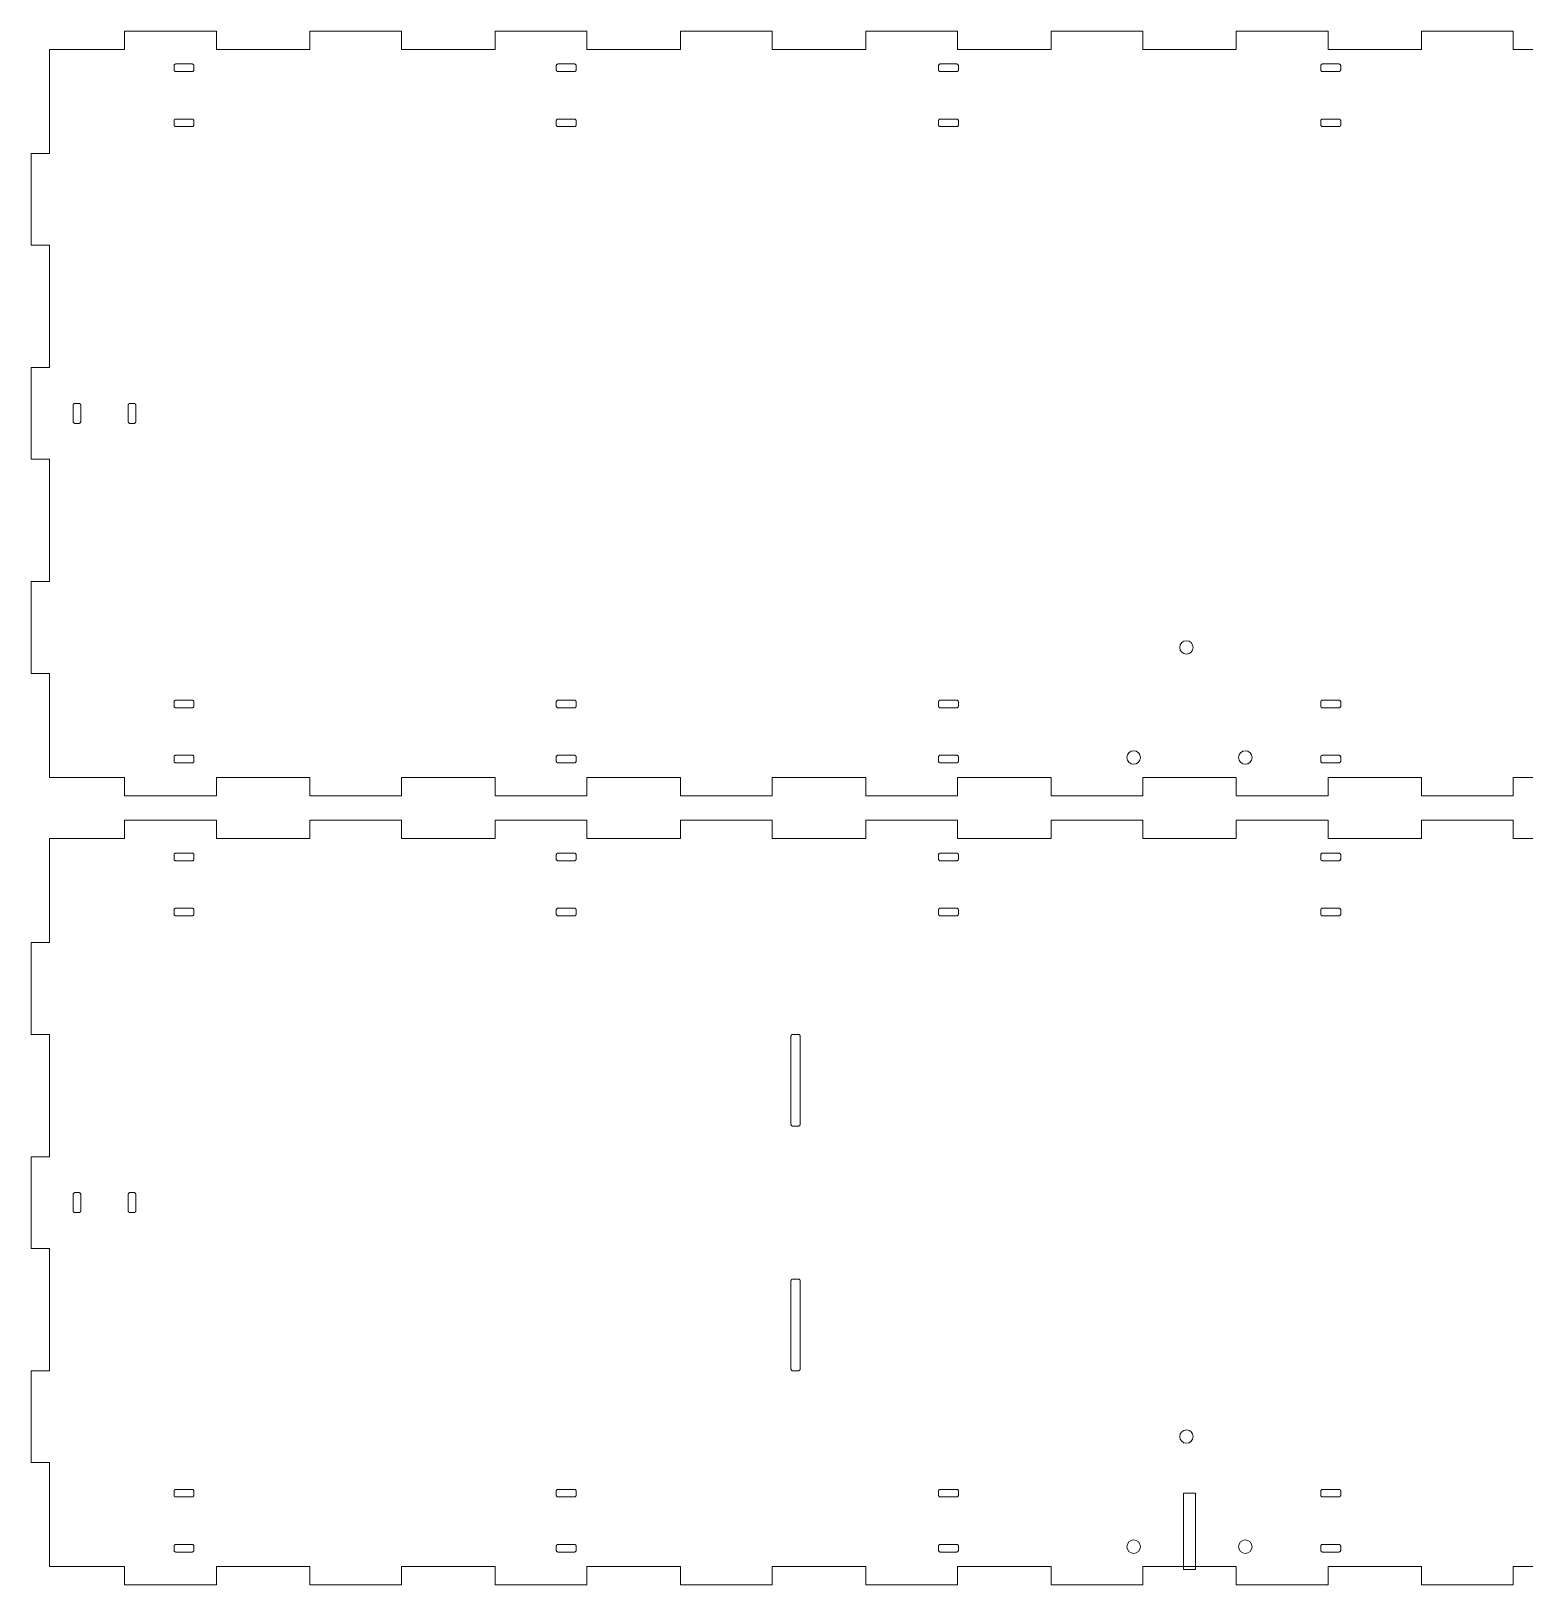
# Model space of a CAD drawing. Header units: millimetres. Extents: x 0 to 1000, y 0 to 508.
# Drawn here: x 0 to 488, y 0 to 508 of the extents above; entities that cross this region are included whole.
import ezdxf

# ---------------------------------------------------------------- set-up
doc = ezdxf.new("R2010")
doc.units = ezdxf.units.MM
doc.layers.add('CORTE', color=1, linetype='Continuous', lineweight=0)

msp = doc.modelspace()

# ---------------------------------------------------------------- linework, layer by layer
at = {"layer": 'CORTE'}
for points in [[(515.294118, 502), (484.705882, 502), (484.705882, 508), (454.705882, 508), (454.705882, 502), (424.117647, 502), (424.117647, 508), (394.117647, 508), (394.117647, 502), (363.529412, 502), (363.529412, 508), (333.529412, 508), (333.529412, 502), (302.941176, 502), (302.941176, 508), (272.941176, 508), (272.941176, 502), (242.352941, 502), (242.352941, 508), (212.352941, 508), (212.352941, 502), (181.764706, 502), (181.764706, 508), (151.764706, 508), (151.764706, 502), (121.176471, 502), (121.176471, 508), (91.176471, 508), (91.176471, 502), (60.588235, 502), (60.588235, 508), (30.588235, 508), (30.588235, 502), (6, 502), (6, 468), (0, 468), (0, 438), (6, 438), (6, 398), (0, 398), (0, 368), (6, 368), (6, 328), (0, 328), (0, 298), (6, 298), (6, 264), (6, 264), (30.588235, 264), (30.588235, 258), (60.588235, 258), (60.588235, 264), (91.176471, 264), (91.176471, 258), (121.176471, 258), (121.176471, 264), (151.764706, 264), (151.764706, 258), (181.764706, 258), (181.764706, 264), (212.352941, 264), (212.352941, 258), (242.352941, 258), (242.352941, 264), (272.941176, 264), (272.941176, 258), (302.941176, 258), (302.941176, 264), (333.529412, 264), (333.529412, 258), (363.529412, 258), (363.529412, 264), (394.117647, 264), (394.117647, 258), (424.117647, 258), (424.117647, 264), (454.705882, 264), (454.705882, 258), (484.705882, 258), (484.705882, 264), (515.294118, 264)], [(515.294118, 244), (484.705882, 244), (484.705882, 250), (454.705882, 250), (454.705882, 244), (424.117647, 244), (424.117647, 250), (394.117647, 250), (394.117647, 244), (363.529412, 244), (363.529412, 250), (333.529412, 250), (333.529412, 244), (302.941176, 244), (302.941176, 250), (272.941176, 250), (272.941176, 244), (242.352941, 244), (242.352941, 250), (212.352941, 250), (212.352941, 244), (181.764706, 244), (181.764706, 250), (151.764706, 250), (151.764706, 244), (121.176471, 244), (121.176471, 250), (91.176471, 250), (91.176471, 244), (60.588235, 244), (60.588235, 250), (30.588235, 250), (30.588235, 244), (6, 244), (6, 210), (0, 210), (0, 180), (6, 180), (6, 140), (0, 140), (0, 110), (6, 110), (6, 70), (0, 70), (0, 40), (6, 40), (6, 6), (6, 6), (30.588235, 6), (30.588235, 0), (60.588235, 0), (60.588235, 6), (91.176471, 6), (91.176471, 0), (121.176471, 0), (121.176471, 6), (151.764706, 6), (151.764706, 0), (181.764706, 0), (181.764706, 6), (212.352941, 6), (212.352941, 0), (242.352941, 0), (242.352941, 6), (272.941176, 6), (272.941176, 0), (302.941176, 0), (302.941176, 6), (333.529412, 6), (333.529412, 0), (363.529412, 0), (363.529412, 6), (394.117647, 6), (394.117647, 0), (424.117647, 0), (424.117647, 6), (454.705882, 6), (454.705882, 0), (484.705882, 0), (484.705882, 6), (515.294118, 6)]]:
    msp.add_lwpolyline(points, dxfattribs=at)
for points in [[(53.25, 496.65), (53.246227, 496.717179), (53.234957, 496.783513), (53.21633, 496.848167), (53.190581, 496.91033), (53.158035, 496.969219), (53.119099, 497.024094), (53.074264, 497.074264), (53.024094, 497.119099), (52.969219, 497.158035), (52.91033, 497.190581), (52.848167, 497.21633), (52.783513, 497.234957), (52.717179, 497.246227), (52.65, 497.25), (47.35, 497.25), (47.282821, 497.246227), (47.216487, 497.234957), (47.151833, 497.21633), (47.08967, 497.190581), (47.030781, 497.158035), (46.975906, 497.119099), (46.925736, 497.074264), (46.880901, 497.024094), (46.841965, 496.969219), (46.809419, 496.91033), (46.78367, 496.848167), (46.765043, 496.783513), (46.753773, 496.717179), (46.75, 496.65), (46.75, 495.35), (46.753773, 495.282821), (46.765043, 495.216487), (46.78367, 495.151833), (46.809419, 495.08967), (46.841965, 495.030781), (46.880901, 494.975906), (46.925736, 494.925736), (46.975906, 494.880901), (47.030781, 494.841965), (47.08967, 494.809419), (47.151833, 494.78367), (47.216487, 494.765043), (47.282821, 494.753773), (47.35, 494.75), (52.65, 494.75), (52.717179, 494.753773), (52.783513, 494.765043), (52.848167, 494.78367), (52.91033, 494.809419), (52.969219, 494.841965), (53.024094, 494.880901), (53.074264, 494.925736), (53.119099, 494.975906), (53.158035, 495.030781), (53.190581, 495.08967), (53.21633, 495.151833), (53.234957, 495.216487), (53.246227, 495.282821), (53.25, 495.35)], [(178.25, 496.65), (178.246227, 496.717179), (178.234957, 496.783513), (178.21633, 496.848167), (178.190581, 496.91033), (178.158035, 496.969219), (178.119099, 497.024094), (178.074264, 497.074264), (178.024094, 497.119099), (177.969219, 497.158035), (177.91033, 497.190581), (177.848167, 497.21633), (177.783513, 497.234957), (177.717179, 497.246227), (177.65, 497.25), (172.35, 497.25), (172.282821, 497.246227), (172.216487, 497.234957), (172.151833, 497.21633), (172.08967, 497.190581), (172.030781, 497.158035), (171.975906, 497.119099), (171.925736, 497.074264), (171.880901, 497.024094), (171.841965, 496.969219), (171.809419, 496.91033), (171.78367, 496.848167), (171.765043, 496.783513), (171.753773, 496.717179), (171.75, 496.65), (171.75, 495.35), (171.753773, 495.282821), (171.765043, 495.216487), (171.78367, 495.151833), (171.809419, 495.08967), (171.841965, 495.030781), (171.880901, 494.975906), (171.925736, 494.925736), (171.975906, 494.880901), (172.030781, 494.841965), (172.08967, 494.809419), (172.151833, 494.78367), (172.216487, 494.765043), (172.282821, 494.753773), (172.35, 494.75), (177.65, 494.75), (177.717179, 494.753773), (177.783513, 494.765043), (177.848167, 494.78367), (177.91033, 494.809419), (177.969219, 494.841965), (178.024094, 494.880901), (178.074264, 494.925736), (178.119099, 494.975906), (178.158035, 495.030781), (178.190581, 495.08967), (178.21633, 495.151833), (178.234957, 495.216487), (178.246227, 495.282821), (178.25, 495.35)], [(303.25, 496.65), (303.246227, 496.717179), (303.234957, 496.783513), (303.21633, 496.848167), (303.190581, 496.91033), (303.158035, 496.969219), (303.119099, 497.024094), (303.074264, 497.074264), (303.024094, 497.119099), (302.969219, 497.158035), (302.91033, 497.190581), (302.848167, 497.21633), (302.783513, 497.234957), (302.717179, 497.246227), (302.65, 497.25), (297.35, 497.25), (297.282821, 497.246227), (297.216487, 497.234957), (297.151833, 497.21633), (297.08967, 497.190581), (297.030781, 497.158035), (296.975906, 497.119099), (296.925736, 497.074264), (296.880901, 497.024094), (296.841965, 496.969219), (296.809419, 496.91033), (296.78367, 496.848167), (296.765043, 496.783513), (296.753773, 496.717179), (296.75, 496.65), (296.75, 495.35), (296.753773, 495.282821), (296.765043, 495.216487), (296.78367, 495.151833), (296.809419, 495.08967), (296.841965, 495.030781), (296.880901, 494.975906), (296.925736, 494.925736), (296.975906, 494.880901), (297.030781, 494.841965), (297.08967, 494.809419), (297.151833, 494.78367), (297.216487, 494.765043), (297.282821, 494.753773), (297.35, 494.75), (302.65, 494.75), (302.717179, 494.753773), (302.783513, 494.765043), (302.848167, 494.78367), (302.91033, 494.809419), (302.969219, 494.841965), (303.024094, 494.880901), (303.074264, 494.925736), (303.119099, 494.975906), (303.158035, 495.030781), (303.190581, 495.08967), (303.21633, 495.151833), (303.234957, 495.216487), (303.246227, 495.282821), (303.25, 495.35)], [(428.25, 496.65), (428.246227, 496.717179), (428.234957, 496.783513), (428.21633, 496.848167), (428.190581, 496.91033), (428.158035, 496.969219), (428.119099, 497.024094), (428.074264, 497.074264), (428.024094, 497.119099), (427.969219, 497.158035), (427.91033, 497.190581), (427.848167, 497.21633), (427.783513, 497.234957), (427.717179, 497.246227), (427.65, 497.25), (422.35, 497.25), (422.282821, 497.246227), (422.216487, 497.234957), (422.151833, 497.21633), (422.08967, 497.190581), (422.030781, 497.158035), (421.975906, 497.119099), (421.925736, 497.074264), (421.880901, 497.024094), (421.841965, 496.969219), (421.809419, 496.91033), (421.78367, 496.848167), (421.765043, 496.783513), (421.753773, 496.717179), (421.75, 496.65), (421.75, 495.35), (421.753773, 495.282821), (421.765043, 495.216487), (421.78367, 495.151833), (421.809419, 495.08967), (421.841965, 495.030781), (421.880901, 494.975906), (421.925736, 494.925736), (421.975906, 494.880901), (422.030781, 494.841965), (422.08967, 494.809419), (422.151833, 494.78367), (422.216487, 494.765043), (422.282821, 494.753773), (422.35, 494.75), (427.65, 494.75), (427.717179, 494.753773), (427.783513, 494.765043), (427.848167, 494.78367), (427.91033, 494.809419), (427.969219, 494.841965), (428.024094, 494.880901), (428.074264, 494.925736), (428.119099, 494.975906), (428.158035, 495.030781), (428.190581, 495.08967), (428.21633, 495.151833), (428.234957, 495.216487), (428.246227, 495.282821), (428.25, 495.35)], [(53.25, 478.65), (53.246227, 478.717179), (53.234957, 478.783513), (53.21633, 478.848167), (53.190581, 478.91033), (53.158035, 478.969219), (53.119099, 479.024094), (53.074264, 479.074264), (53.024094, 479.119099), (52.969219, 479.158035), (52.91033, 479.190581), (52.848167, 479.21633), (52.783513, 479.234957), (52.717179, 479.246227), (52.65, 479.25), (47.35, 479.25), (47.282821, 479.246227), (47.216487, 479.234957), (47.151833, 479.21633), (47.08967, 479.190581), (47.030781, 479.158035), (46.975906, 479.119099), (46.925736, 479.074264), (46.880901, 479.024094), (46.841965, 478.969219), (46.809419, 478.91033), (46.78367, 478.848167), (46.765043, 478.783513), (46.753773, 478.717179), (46.75, 478.65), (46.75, 477.35), (46.753773, 477.282821), (46.765043, 477.216487), (46.78367, 477.151833), (46.809419, 477.08967), (46.841965, 477.030781), (46.880901, 476.975906), (46.925736, 476.925736), (46.975906, 476.880901), (47.030781, 476.841965), (47.08967, 476.809419), (47.151833, 476.78367), (47.216487, 476.765043), (47.282821, 476.753773), (47.35, 476.75), (52.65, 476.75), (52.717179, 476.753773), (52.783513, 476.765043), (52.848167, 476.78367), (52.91033, 476.809419), (52.969219, 476.841965), (53.024094, 476.880901), (53.074264, 476.925736), (53.119099, 476.975906), (53.158035, 477.030781), (53.190581, 477.08967), (53.21633, 477.151833), (53.234957, 477.216487), (53.246227, 477.282821), (53.25, 477.35)], [(178.25, 478.65), (178.246227, 478.717179), (178.234957, 478.783513), (178.21633, 478.848167), (178.190581, 478.91033), (178.158035, 478.969219), (178.119099, 479.024094), (178.074264, 479.074264), (178.024094, 479.119099), (177.969219, 479.158035), (177.91033, 479.190581), (177.848167, 479.21633), (177.783513, 479.234957), (177.717179, 479.246227), (177.65, 479.25), (172.35, 479.25), (172.282821, 479.246227), (172.216487, 479.234957), (172.151833, 479.21633), (172.08967, 479.190581), (172.030781, 479.158035), (171.975906, 479.119099), (171.925736, 479.074264), (171.880901, 479.024094), (171.841965, 478.969219), (171.809419, 478.91033), (171.78367, 478.848167), (171.765043, 478.783513), (171.753773, 478.717179), (171.75, 478.65), (171.75, 477.35), (171.753773, 477.282821), (171.765043, 477.216487), (171.78367, 477.151833), (171.809419, 477.08967), (171.841965, 477.030781), (171.880901, 476.975906), (171.925736, 476.925736), (171.975906, 476.880901), (172.030781, 476.841965), (172.08967, 476.809419), (172.151833, 476.78367), (172.216487, 476.765043), (172.282821, 476.753773), (172.35, 476.75), (177.65, 476.75), (177.717179, 476.753773), (177.783513, 476.765043), (177.848167, 476.78367), (177.91033, 476.809419), (177.969219, 476.841965), (178.024094, 476.880901), (178.074264, 476.925736), (178.119099, 476.975906), (178.158035, 477.030781), (178.190581, 477.08967), (178.21633, 477.151833), (178.234957, 477.216487), (178.246227, 477.282821), (178.25, 477.35)], [(303.25, 478.65), (303.246227, 478.717179), (303.234957, 478.783513), (303.21633, 478.848167), (303.190581, 478.91033), (303.158035, 478.969219), (303.119099, 479.024094), (303.074264, 479.074264), (303.024094, 479.119099), (302.969219, 479.158035), (302.91033, 479.190581), (302.848167, 479.21633), (302.783513, 479.234957), (302.717179, 479.246227), (302.65, 479.25), (297.35, 479.25), (297.282821, 479.246227), (297.216487, 479.234957), (297.151833, 479.21633), (297.08967, 479.190581), (297.030781, 479.158035), (296.975906, 479.119099), (296.925736, 479.074264), (296.880901, 479.024094), (296.841965, 478.969219), (296.809419, 478.91033), (296.78367, 478.848167), (296.765043, 478.783513), (296.753773, 478.717179), (296.75, 478.65), (296.75, 477.35), (296.753773, 477.282821), (296.765043, 477.216487), (296.78367, 477.151833), (296.809419, 477.08967), (296.841965, 477.030781), (296.880901, 476.975906), (296.925736, 476.925736), (296.975906, 476.880901), (297.030781, 476.841965), (297.08967, 476.809419), (297.151833, 476.78367), (297.216487, 476.765043), (297.282821, 476.753773), (297.35, 476.75), (302.65, 476.75), (302.717179, 476.753773), (302.783513, 476.765043), (302.848167, 476.78367), (302.91033, 476.809419), (302.969219, 476.841965), (303.024094, 476.880901), (303.074264, 476.925736), (303.119099, 476.975906), (303.158035, 477.030781), (303.190581, 477.08967), (303.21633, 477.151833), (303.234957, 477.216487), (303.246227, 477.282821), (303.25, 477.35)], [(428.25, 478.65), (428.246227, 478.717179), (428.234957, 478.783513), (428.21633, 478.848167), (428.190581, 478.91033), (428.158035, 478.969219), (428.119099, 479.024094), (428.074264, 479.074264), (428.024094, 479.119099), (427.969219, 479.158035), (427.91033, 479.190581), (427.848167, 479.21633), (427.783513, 479.234957), (427.717179, 479.246227), (427.65, 479.25), (422.35, 479.25), (422.282821, 479.246227), (422.216487, 479.234957), (422.151833, 479.21633), (422.08967, 479.190581), (422.030781, 479.158035), (421.975906, 479.119099), (421.925736, 479.074264), (421.880901, 479.024094), (421.841965, 478.969219), (421.809419, 478.91033), (421.78367, 478.848167), (421.765043, 478.783513), (421.753773, 478.717179), (421.75, 478.65), (421.75, 477.35), (421.753773, 477.282821), (421.765043, 477.216487), (421.78367, 477.151833), (421.809419, 477.08967), (421.841965, 477.030781), (421.880901, 476.975906), (421.925736, 476.925736), (421.975906, 476.880901), (422.030781, 476.841965), (422.08967, 476.809419), (422.151833, 476.78367), (422.216487, 476.765043), (422.282821, 476.753773), (422.35, 476.75), (427.65, 476.75), (427.717179, 476.753773), (427.783513, 476.765043), (427.848167, 476.78367), (427.91033, 476.809419), (427.969219, 476.841965), (428.024094, 476.880901), (428.074264, 476.925736), (428.119099, 476.975906), (428.158035, 477.030781), (428.190581, 477.08967), (428.21633, 477.151833), (428.234957, 477.216487), (428.246227, 477.282821), (428.25, 477.35)], [(16.25, 385.65), (16.246227, 385.717179), (16.234957, 385.783513), (16.21633, 385.848167), (16.190581, 385.91033), (16.158035, 385.969219), (16.119099, 386.024094), (16.074264, 386.074264), (16.024094, 386.119099), (15.969219, 386.158035), (15.91033, 386.190581), (15.848167, 386.21633), (15.783513, 386.234957), (15.717179, 386.246227), (15.65, 386.25), (14.35, 386.25), (14.282821, 386.246227), (14.216487, 386.234957), (14.151833, 386.21633), (14.08967, 386.190581), (14.030781, 386.158035), (13.975906, 386.119099), (13.925736, 386.074264), (13.880901, 386.024094), (13.841965, 385.969219), (13.809419, 385.91033), (13.78367, 385.848167), (13.765043, 385.783513), (13.753773, 385.717179), (13.75, 385.65), (13.75, 380.35), (13.753773, 380.282821), (13.765043, 380.216487), (13.78367, 380.151833), (13.809419, 380.08967), (13.841965, 380.030781), (13.880901, 379.975906), (13.925736, 379.925736), (13.975906, 379.880901), (14.030781, 379.841965), (14.08967, 379.809419), (14.151833, 379.78367), (14.216487, 379.765043), (14.282821, 379.753773), (14.35, 379.75), (15.65, 379.75), (15.717179, 379.753773), (15.783513, 379.765043), (15.848167, 379.78367), (15.91033, 379.809419), (15.969219, 379.841965), (16.024094, 379.880901), (16.074264, 379.925736), (16.119099, 379.975906), (16.158035, 380.030781), (16.190581, 380.08967), (16.21633, 380.151833), (16.234957, 380.216487), (16.246227, 380.282821), (16.25, 380.35)], [(34.25, 385.65), (34.246227, 385.717179), (34.234957, 385.783513), (34.21633, 385.848167), (34.190581, 385.91033), (34.158035, 385.969219), (34.119099, 386.024094), (34.074264, 386.074264), (34.024094, 386.119099), (33.969219, 386.158035), (33.91033, 386.190581), (33.848167, 386.21633), (33.783513, 386.234957), (33.717179, 386.246227), (33.65, 386.25), (32.35, 386.25), (32.282821, 386.246227), (32.216487, 386.234957), (32.151833, 386.21633), (32.08967, 386.190581), (32.030781, 386.158035), (31.975906, 386.119099), (31.925736, 386.074264), (31.880901, 386.024094), (31.841965, 385.969219), (31.809419, 385.91033), (31.78367, 385.848167), (31.765043, 385.783513), (31.753773, 385.717179), (31.75, 385.65), (31.75, 380.35), (31.753773, 380.282821), (31.765043, 380.216487), (31.78367, 380.151833), (31.809419, 380.08967), (31.841965, 380.030781), (31.880901, 379.975906), (31.925736, 379.925736), (31.975906, 379.880901), (32.030781, 379.841965), (32.08967, 379.809419), (32.151833, 379.78367), (32.216487, 379.765043), (32.282821, 379.753773), (32.35, 379.75), (33.65, 379.75), (33.717179, 379.753773), (33.783513, 379.765043), (33.848167, 379.78367), (33.91033, 379.809419), (33.969219, 379.841965), (34.024094, 379.880901), (34.074264, 379.925736), (34.119099, 379.975906), (34.158035, 380.030781), (34.190581, 380.08967), (34.21633, 380.151833), (34.234957, 380.216487), (34.246227, 380.282821), (34.25, 380.35)], [(53.25, 288.65), (53.246227, 288.717179), (53.234957, 288.783513), (53.21633, 288.848167), (53.190581, 288.91033), (53.158035, 288.969219), (53.119099, 289.024094), (53.074264, 289.074264), (53.024094, 289.119099), (52.969219, 289.158035), (52.91033, 289.190581), (52.848167, 289.21633), (52.783513, 289.234957), (52.717179, 289.246227), (52.65, 289.25), (47.35, 289.25), (47.282821, 289.246227), (47.216487, 289.234957), (47.151833, 289.21633), (47.08967, 289.190581), (47.030781, 289.158035), (46.975906, 289.119099), (46.925736, 289.074264), (46.880901, 289.024094), (46.841965, 288.969219), (46.809419, 288.91033), (46.78367, 288.848167), (46.765043, 288.783513), (46.753773, 288.717179), (46.75, 288.65), (46.75, 287.35), (46.753773, 287.282821), (46.765043, 287.216487), (46.78367, 287.151833), (46.809419, 287.08967), (46.841965, 287.030781), (46.880901, 286.975906), (46.925736, 286.925736), (46.975906, 286.880901), (47.030781, 286.841965), (47.08967, 286.809419), (47.151833, 286.78367), (47.216487, 286.765043), (47.282821, 286.753773), (47.35, 286.75), (52.65, 286.75), (52.717179, 286.753773), (52.783513, 286.765043), (52.848167, 286.78367), (52.91033, 286.809419), (52.969219, 286.841965), (53.024094, 286.880901), (53.074264, 286.925736), (53.119099, 286.975906), (53.158035, 287.030781), (53.190581, 287.08967), (53.21633, 287.151833), (53.234957, 287.216487), (53.246227, 287.282821), (53.25, 287.35)], [(178.25, 288.65), (178.246227, 288.717179), (178.234957, 288.783513), (178.21633, 288.848167), (178.190581, 288.91033), (178.158035, 288.969219), (178.119099, 289.024094), (178.074264, 289.074264), (178.024094, 289.119099), (177.969219, 289.158035), (177.91033, 289.190581), (177.848167, 289.21633), (177.783513, 289.234957), (177.717179, 289.246227), (177.65, 289.25), (172.35, 289.25), (172.282821, 289.246227), (172.216487, 289.234957), (172.151833, 289.21633), (172.08967, 289.190581), (172.030781, 289.158035), (171.975906, 289.119099), (171.925736, 289.074264), (171.880901, 289.024094), (171.841965, 288.969219), (171.809419, 288.91033), (171.78367, 288.848167), (171.765043, 288.783513), (171.753773, 288.717179), (171.75, 288.65), (171.75, 287.35), (171.753773, 287.282821), (171.765043, 287.216487), (171.78367, 287.151833), (171.809419, 287.08967), (171.841965, 287.030781), (171.880901, 286.975906), (171.925736, 286.925736), (171.975906, 286.880901), (172.030781, 286.841965), (172.08967, 286.809419), (172.151833, 286.78367), (172.216487, 286.765043), (172.282821, 286.753773), (172.35, 286.75), (177.65, 286.75), (177.717179, 286.753773), (177.783513, 286.765043), (177.848167, 286.78367), (177.91033, 286.809419), (177.969219, 286.841965), (178.024094, 286.880901), (178.074264, 286.925736), (178.119099, 286.975906), (178.158035, 287.030781), (178.190581, 287.08967), (178.21633, 287.151833), (178.234957, 287.216487), (178.246227, 287.282821), (178.25, 287.35)], [(303.25, 288.65), (303.246227, 288.717179), (303.234957, 288.783513), (303.21633, 288.848167), (303.190581, 288.91033), (303.158035, 288.969219), (303.119099, 289.024094), (303.074264, 289.074264), (303.024094, 289.119099), (302.969219, 289.158035), (302.91033, 289.190581), (302.848167, 289.21633), (302.783513, 289.234957), (302.717179, 289.246227), (302.65, 289.25), (297.35, 289.25), (297.282821, 289.246227), (297.216487, 289.234957), (297.151833, 289.21633), (297.08967, 289.190581), (297.030781, 289.158035), (296.975906, 289.119099), (296.925736, 289.074264), (296.880901, 289.024094), (296.841965, 288.969219), (296.809419, 288.91033), (296.78367, 288.848167), (296.765043, 288.783513), (296.753773, 288.717179), (296.75, 288.65), (296.75, 287.35), (296.753773, 287.282821), (296.765043, 287.216487), (296.78367, 287.151833), (296.809419, 287.08967), (296.841965, 287.030781), (296.880901, 286.975906), (296.925736, 286.925736), (296.975906, 286.880901), (297.030781, 286.841965), (297.08967, 286.809419), (297.151833, 286.78367), (297.216487, 286.765043), (297.282821, 286.753773), (297.35, 286.75), (302.65, 286.75), (302.717179, 286.753773), (302.783513, 286.765043), (302.848167, 286.78367), (302.91033, 286.809419), (302.969219, 286.841965), (303.024094, 286.880901), (303.074264, 286.925736), (303.119099, 286.975906), (303.158035, 287.030781), (303.190581, 287.08967), (303.21633, 287.151833), (303.234957, 287.216487), (303.246227, 287.282821), (303.25, 287.35)], [(428.25, 288.65), (428.246227, 288.717179), (428.234957, 288.783513), (428.21633, 288.848167), (428.190581, 288.91033), (428.158035, 288.969219), (428.119099, 289.024094), (428.074264, 289.074264), (428.024094, 289.119099), (427.969219, 289.158035), (427.91033, 289.190581), (427.848167, 289.21633), (427.783513, 289.234957), (427.717179, 289.246227), (427.65, 289.25), (422.35, 289.25), (422.282821, 289.246227), (422.216487, 289.234957), (422.151833, 289.21633), (422.08967, 289.190581), (422.030781, 289.158035), (421.975906, 289.119099), (421.925736, 289.074264), (421.880901, 289.024094), (421.841965, 288.969219), (421.809419, 288.91033), (421.78367, 288.848167), (421.765043, 288.783513), (421.753773, 288.717179), (421.75, 288.65), (421.75, 287.35), (421.753773, 287.282821), (421.765043, 287.216487), (421.78367, 287.151833), (421.809419, 287.08967), (421.841965, 287.030781), (421.880901, 286.975906), (421.925736, 286.925736), (421.975906, 286.880901), (422.030781, 286.841965), (422.08967, 286.809419), (422.151833, 286.78367), (422.216487, 286.765043), (422.282821, 286.753773), (422.35, 286.75), (427.65, 286.75), (427.717179, 286.753773), (427.783513, 286.765043), (427.848167, 286.78367), (427.91033, 286.809419), (427.969219, 286.841965), (428.024094, 286.880901), (428.074264, 286.925736), (428.119099, 286.975906), (428.158035, 287.030781), (428.190581, 287.08967), (428.21633, 287.151833), (428.234957, 287.216487), (428.246227, 287.282821), (428.25, 287.35)], [(53.25, 270.65), (53.246227, 270.717179), (53.234957, 270.783513), (53.21633, 270.848167), (53.190581, 270.91033), (53.158035, 270.969219), (53.119099, 271.024094), (53.074264, 271.074264), (53.024094, 271.119099), (52.969219, 271.158035), (52.91033, 271.190581), (52.848167, 271.21633), (52.783513, 271.234957), (52.717179, 271.246227), (52.65, 271.25), (47.35, 271.25), (47.282821, 271.246227), (47.216487, 271.234957), (47.151833, 271.21633), (47.08967, 271.190581), (47.030781, 271.158035), (46.975906, 271.119099), (46.925736, 271.074264), (46.880901, 271.024094), (46.841965, 270.969219), (46.809419, 270.91033), (46.78367, 270.848167), (46.765043, 270.783513), (46.753773, 270.717179), (46.75, 270.65), (46.75, 269.35), (46.753773, 269.282821), (46.765043, 269.216487), (46.78367, 269.151833), (46.809419, 269.08967), (46.841965, 269.030781), (46.880901, 268.975906), (46.925736, 268.925736), (46.975906, 268.880901), (47.030781, 268.841965), (47.08967, 268.809419), (47.151833, 268.78367), (47.216487, 268.765043), (47.282821, 268.753773), (47.35, 268.75), (52.65, 268.75), (52.717179, 268.753773), (52.783513, 268.765043), (52.848167, 268.78367), (52.91033, 268.809419), (52.969219, 268.841965), (53.024094, 268.880901), (53.074264, 268.925736), (53.119099, 268.975906), (53.158035, 269.030781), (53.190581, 269.08967), (53.21633, 269.151833), (53.234957, 269.216487), (53.246227, 269.282821), (53.25, 269.35)], [(178.25, 270.65), (178.246227, 270.717179), (178.234957, 270.783513), (178.21633, 270.848167), (178.190581, 270.91033), (178.158035, 270.969219), (178.119099, 271.024094), (178.074264, 271.074264), (178.024094, 271.119099), (177.969219, 271.158035), (177.91033, 271.190581), (177.848167, 271.21633), (177.783513, 271.234957), (177.717179, 271.246227), (177.65, 271.25), (172.35, 271.25), (172.282821, 271.246227), (172.216487, 271.234957), (172.151833, 271.21633), (172.08967, 271.190581), (172.030781, 271.158035), (171.975906, 271.119099), (171.925736, 271.074264), (171.880901, 271.024094), (171.841965, 270.969219), (171.809419, 270.91033), (171.78367, 270.848167), (171.765043, 270.783513), (171.753773, 270.717179), (171.75, 270.65), (171.75, 269.35), (171.753773, 269.282821), (171.765043, 269.216487), (171.78367, 269.151833), (171.809419, 269.08967), (171.841965, 269.030781), (171.880901, 268.975906), (171.925736, 268.925736), (171.975906, 268.880901), (172.030781, 268.841965), (172.08967, 268.809419), (172.151833, 268.78367), (172.216487, 268.765043), (172.282821, 268.753773), (172.35, 268.75), (177.65, 268.75), (177.717179, 268.753773), (177.783513, 268.765043), (177.848167, 268.78367), (177.91033, 268.809419), (177.969219, 268.841965), (178.024094, 268.880901), (178.074264, 268.925736), (178.119099, 268.975906), (178.158035, 269.030781), (178.190581, 269.08967), (178.21633, 269.151833), (178.234957, 269.216487), (178.246227, 269.282821), (178.25, 269.35)], [(303.25, 270.65), (303.246227, 270.717179), (303.234957, 270.783513), (303.21633, 270.848167), (303.190581, 270.91033), (303.158035, 270.969219), (303.119099, 271.024094), (303.074264, 271.074264), (303.024094, 271.119099), (302.969219, 271.158035), (302.91033, 271.190581), (302.848167, 271.21633), (302.783513, 271.234957), (302.717179, 271.246227), (302.65, 271.25), (297.35, 271.25), (297.282821, 271.246227), (297.216487, 271.234957), (297.151833, 271.21633), (297.08967, 271.190581), (297.030781, 271.158035), (296.975906, 271.119099), (296.925736, 271.074264), (296.880901, 271.024094), (296.841965, 270.969219), (296.809419, 270.91033), (296.78367, 270.848167), (296.765043, 270.783513), (296.753773, 270.717179), (296.75, 270.65), (296.75, 269.35), (296.753773, 269.282821), (296.765043, 269.216487), (296.78367, 269.151833), (296.809419, 269.08967), (296.841965, 269.030781), (296.880901, 268.975906), (296.925736, 268.925736), (296.975906, 268.880901), (297.030781, 268.841965), (297.08967, 268.809419), (297.151833, 268.78367), (297.216487, 268.765043), (297.282821, 268.753773), (297.35, 268.75), (302.65, 268.75), (302.717179, 268.753773), (302.783513, 268.765043), (302.848167, 268.78367), (302.91033, 268.809419), (302.969219, 268.841965), (303.024094, 268.880901), (303.074264, 268.925736), (303.119099, 268.975906), (303.158035, 269.030781), (303.190581, 269.08967), (303.21633, 269.151833), (303.234957, 269.216487), (303.246227, 269.282821), (303.25, 269.35)], [(428.25, 270.65), (428.246227, 270.717179), (428.234957, 270.783513), (428.21633, 270.848167), (428.190581, 270.91033), (428.158035, 270.969219), (428.119099, 271.024094), (428.074264, 271.074264), (428.024094, 271.119099), (427.969219, 271.158035), (427.91033, 271.190581), (427.848167, 271.21633), (427.783513, 271.234957), (427.717179, 271.246227), (427.65, 271.25), (422.35, 271.25), (422.282821, 271.246227), (422.216487, 271.234957), (422.151833, 271.21633), (422.08967, 271.190581), (422.030781, 271.158035), (421.975906, 271.119099), (421.925736, 271.074264), (421.880901, 271.024094), (421.841965, 270.969219), (421.809419, 270.91033), (421.78367, 270.848167), (421.765043, 270.783513), (421.753773, 270.717179), (421.75, 270.65), (421.75, 269.35), (421.753773, 269.282821), (421.765043, 269.216487), (421.78367, 269.151833), (421.809419, 269.08967), (421.841965, 269.030781), (421.880901, 268.975906), (421.925736, 268.925736), (421.975906, 268.880901), (422.030781, 268.841965), (422.08967, 268.809419), (422.151833, 268.78367), (422.216487, 268.765043), (422.282821, 268.753773), (422.35, 268.75), (427.65, 268.75), (427.717179, 268.753773), (427.783513, 268.765043), (427.848167, 268.78367), (427.91033, 268.809419), (427.969219, 268.841965), (428.024094, 268.880901), (428.074264, 268.925736), (428.119099, 268.975906), (428.158035, 269.030781), (428.190581, 269.08967), (428.21633, 269.151833), (428.234957, 269.216487), (428.246227, 269.282821), (428.25, 269.35)], [(53.25, 238.65), (53.246227, 238.717179), (53.234957, 238.783513), (53.21633, 238.848167), (53.190581, 238.91033), (53.158035, 238.969219), (53.119099, 239.024094), (53.074264, 239.074264), (53.024094, 239.119099), (52.969219, 239.158035), (52.91033, 239.190581), (52.848167, 239.21633), (52.783513, 239.234957), (52.717179, 239.246227), (52.65, 239.25), (47.35, 239.25), (47.282821, 239.246227), (47.216487, 239.234957), (47.151833, 239.21633), (47.08967, 239.190581), (47.030781, 239.158035), (46.975906, 239.119099), (46.925736, 239.074264), (46.880901, 239.024094), (46.841965, 238.969219), (46.809419, 238.91033), (46.78367, 238.848167), (46.765043, 238.783513), (46.753773, 238.717179), (46.75, 238.65), (46.75, 237.35), (46.753773, 237.282821), (46.765043, 237.216487), (46.78367, 237.151833), (46.809419, 237.08967), (46.841965, 237.030781), (46.880901, 236.975906), (46.925736, 236.925736), (46.975906, 236.880901), (47.030781, 236.841965), (47.08967, 236.809419), (47.151833, 236.78367), (47.216487, 236.765043), (47.282821, 236.753773), (47.35, 236.75), (52.65, 236.75), (52.717179, 236.753773), (52.783513, 236.765043), (52.848167, 236.78367), (52.91033, 236.809419), (52.969219, 236.841965), (53.024094, 236.880901), (53.074264, 236.925736), (53.119099, 236.975906), (53.158035, 237.030781), (53.190581, 237.08967), (53.21633, 237.151833), (53.234957, 237.216487), (53.246227, 237.282821), (53.25, 237.35)], [(178.25, 238.65), (178.246227, 238.717179), (178.234957, 238.783513), (178.21633, 238.848167), (178.190581, 238.91033), (178.158035, 238.969219), (178.119099, 239.024094), (178.074264, 239.074264), (178.024094, 239.119099), (177.969219, 239.158035), (177.91033, 239.190581), (177.848167, 239.21633), (177.783513, 239.234957), (177.717179, 239.246227), (177.65, 239.25), (172.35, 239.25), (172.282821, 239.246227), (172.216487, 239.234957), (172.151833, 239.21633), (172.08967, 239.190581), (172.030781, 239.158035), (171.975906, 239.119099), (171.925736, 239.074264), (171.880901, 239.024094), (171.841965, 238.969219), (171.809419, 238.91033), (171.78367, 238.848167), (171.765043, 238.783513), (171.753773, 238.717179), (171.75, 238.65), (171.75, 237.35), (171.753773, 237.282821), (171.765043, 237.216487), (171.78367, 237.151833), (171.809419, 237.08967), (171.841965, 237.030781), (171.880901, 236.975906), (171.925736, 236.925736), (171.975906, 236.880901), (172.030781, 236.841965), (172.08967, 236.809419), (172.151833, 236.78367), (172.216487, 236.765043), (172.282821, 236.753773), (172.35, 236.75), (177.65, 236.75), (177.717179, 236.753773), (177.783513, 236.765043), (177.848167, 236.78367), (177.91033, 236.809419), (177.969219, 236.841965), (178.024094, 236.880901), (178.074264, 236.925736), (178.119099, 236.975906), (178.158035, 237.030781), (178.190581, 237.08967), (178.21633, 237.151833), (178.234957, 237.216487), (178.246227, 237.282821), (178.25, 237.35)], [(303.25, 238.65), (303.246227, 238.717179), (303.234957, 238.783513), (303.21633, 238.848167), (303.190581, 238.91033), (303.158035, 238.969219), (303.119099, 239.024094), (303.074264, 239.074264), (303.024094, 239.119099), (302.969219, 239.158035), (302.91033, 239.190581), (302.848167, 239.21633), (302.783513, 239.234957), (302.717179, 239.246227), (302.65, 239.25), (297.35, 239.25), (297.282821, 239.246227), (297.216487, 239.234957), (297.151833, 239.21633), (297.08967, 239.190581), (297.030781, 239.158035), (296.975906, 239.119099), (296.925736, 239.074264), (296.880901, 239.024094), (296.841965, 238.969219), (296.809419, 238.91033), (296.78367, 238.848167), (296.765043, 238.783513), (296.753773, 238.717179), (296.75, 238.65), (296.75, 237.35), (296.753773, 237.282821), (296.765043, 237.216487), (296.78367, 237.151833), (296.809419, 237.08967), (296.841965, 237.030781), (296.880901, 236.975906), (296.925736, 236.925736), (296.975906, 236.880901), (297.030781, 236.841965), (297.08967, 236.809419), (297.151833, 236.78367), (297.216487, 236.765043), (297.282821, 236.753773), (297.35, 236.75), (302.65, 236.75), (302.717179, 236.753773), (302.783513, 236.765043), (302.848167, 236.78367), (302.91033, 236.809419), (302.969219, 236.841965), (303.024094, 236.880901), (303.074264, 236.925736), (303.119099, 236.975906), (303.158035, 237.030781), (303.190581, 237.08967), (303.21633, 237.151833), (303.234957, 237.216487), (303.246227, 237.282821), (303.25, 237.35)], [(428.25, 238.65), (428.246227, 238.717179), (428.234957, 238.783513), (428.21633, 238.848167), (428.190581, 238.91033), (428.158035, 238.969219), (428.119099, 239.024094), (428.074264, 239.074264), (428.024094, 239.119099), (427.969219, 239.158035), (427.91033, 239.190581), (427.848167, 239.21633), (427.783513, 239.234957), (427.717179, 239.246227), (427.65, 239.25), (422.35, 239.25), (422.282821, 239.246227), (422.216487, 239.234957), (422.151833, 239.21633), (422.08967, 239.190581), (422.030781, 239.158035), (421.975906, 239.119099), (421.925736, 239.074264), (421.880901, 239.024094), (421.841965, 238.969219), (421.809419, 238.91033), (421.78367, 238.848167), (421.765043, 238.783513), (421.753773, 238.717179), (421.75, 238.65), (421.75, 237.35), (421.753773, 237.282821), (421.765043, 237.216487), (421.78367, 237.151833), (421.809419, 237.08967), (421.841965, 237.030781), (421.880901, 236.975906), (421.925736, 236.925736), (421.975906, 236.880901), (422.030781, 236.841965), (422.08967, 236.809419), (422.151833, 236.78367), (422.216487, 236.765043), (422.282821, 236.753773), (422.35, 236.75), (427.65, 236.75), (427.717179, 236.753773), (427.783513, 236.765043), (427.848167, 236.78367), (427.91033, 236.809419), (427.969219, 236.841965), (428.024094, 236.880901), (428.074264, 236.925736), (428.119099, 236.975906), (428.158035, 237.030781), (428.190581, 237.08967), (428.21633, 237.151833), (428.234957, 237.216487), (428.246227, 237.282821), (428.25, 237.35)], [(53.25, 220.65), (53.246227, 220.717179), (53.234957, 220.783513), (53.21633, 220.848167), (53.190581, 220.91033), (53.158035, 220.969219), (53.119099, 221.024094), (53.074264, 221.074264), (53.024094, 221.119099), (52.969219, 221.158035), (52.91033, 221.190581), (52.848167, 221.21633), (52.783513, 221.234957), (52.717179, 221.246227), (52.65, 221.25), (47.35, 221.25), (47.282821, 221.246227), (47.216487, 221.234957), (47.151833, 221.21633), (47.08967, 221.190581), (47.030781, 221.158035), (46.975906, 221.119099), (46.925736, 221.074264), (46.880901, 221.024094), (46.841965, 220.969219), (46.809419, 220.91033), (46.78367, 220.848167), (46.765043, 220.783513), (46.753773, 220.717179), (46.75, 220.65), (46.75, 219.35), (46.753773, 219.282821), (46.765043, 219.216487), (46.78367, 219.151833), (46.809419, 219.08967), (46.841965, 219.030781), (46.880901, 218.975906), (46.925736, 218.925736), (46.975906, 218.880901), (47.030781, 218.841965), (47.08967, 218.809419), (47.151833, 218.78367), (47.216487, 218.765043), (47.282821, 218.753773), (47.35, 218.75), (52.65, 218.75), (52.717179, 218.753773), (52.783513, 218.765043), (52.848167, 218.78367), (52.91033, 218.809419), (52.969219, 218.841965), (53.024094, 218.880901), (53.074264, 218.925736), (53.119099, 218.975906), (53.158035, 219.030781), (53.190581, 219.08967), (53.21633, 219.151833), (53.234957, 219.216487), (53.246227, 219.282821), (53.25, 219.35)], [(178.25, 220.65), (178.246227, 220.717179), (178.234957, 220.783513), (178.21633, 220.848167), (178.190581, 220.91033), (178.158035, 220.969219), (178.119099, 221.024094), (178.074264, 221.074264), (178.024094, 221.119099), (177.969219, 221.158035), (177.91033, 221.190581), (177.848167, 221.21633), (177.783513, 221.234957), (177.717179, 221.246227), (177.65, 221.25), (172.35, 221.25), (172.282821, 221.246227), (172.216487, 221.234957), (172.151833, 221.21633), (172.08967, 221.190581), (172.030781, 221.158035), (171.975906, 221.119099), (171.925736, 221.074264), (171.880901, 221.024094), (171.841965, 220.969219), (171.809419, 220.91033), (171.78367, 220.848167), (171.765043, 220.783513), (171.753773, 220.717179), (171.75, 220.65), (171.75, 219.35), (171.753773, 219.282821), (171.765043, 219.216487), (171.78367, 219.151833), (171.809419, 219.08967), (171.841965, 219.030781), (171.880901, 218.975906), (171.925736, 218.925736), (171.975906, 218.880901), (172.030781, 218.841965), (172.08967, 218.809419), (172.151833, 218.78367), (172.216487, 218.765043), (172.282821, 218.753773), (172.35, 218.75), (177.65, 218.75), (177.717179, 218.753773), (177.783513, 218.765043), (177.848167, 218.78367), (177.91033, 218.809419), (177.969219, 218.841965), (178.024094, 218.880901), (178.074264, 218.925736), (178.119099, 218.975906), (178.158035, 219.030781), (178.190581, 219.08967), (178.21633, 219.151833), (178.234957, 219.216487), (178.246227, 219.282821), (178.25, 219.35)], [(303.25, 220.65), (303.246227, 220.717179), (303.234957, 220.783513), (303.21633, 220.848167), (303.190581, 220.91033), (303.158035, 220.969219), (303.119099, 221.024094), (303.074264, 221.074264), (303.024094, 221.119099), (302.969219, 221.158035), (302.91033, 221.190581), (302.848167, 221.21633), (302.783513, 221.234957), (302.717179, 221.246227), (302.65, 221.25), (297.35, 221.25), (297.282821, 221.246227), (297.216487, 221.234957), (297.151833, 221.21633), (297.08967, 221.190581), (297.030781, 221.158035), (296.975906, 221.119099), (296.925736, 221.074264), (296.880901, 221.024094), (296.841965, 220.969219), (296.809419, 220.91033), (296.78367, 220.848167), (296.765043, 220.783513), (296.753773, 220.717179), (296.75, 220.65), (296.75, 219.35), (296.753773, 219.282821), (296.765043, 219.216487), (296.78367, 219.151833), (296.809419, 219.08967), (296.841965, 219.030781), (296.880901, 218.975906), (296.925736, 218.925736), (296.975906, 218.880901), (297.030781, 218.841965), (297.08967, 218.809419), (297.151833, 218.78367), (297.216487, 218.765043), (297.282821, 218.753773), (297.35, 218.75), (302.65, 218.75), (302.717179, 218.753773), (302.783513, 218.765043), (302.848167, 218.78367), (302.91033, 218.809419), (302.969219, 218.841965), (303.024094, 218.880901), (303.074264, 218.925736), (303.119099, 218.975906), (303.158035, 219.030781), (303.190581, 219.08967), (303.21633, 219.151833), (303.234957, 219.216487), (303.246227, 219.282821), (303.25, 219.35)], [(428.25, 220.65), (428.246227, 220.717179), (428.234957, 220.783513), (428.21633, 220.848167), (428.190581, 220.91033), (428.158035, 220.969219), (428.119099, 221.024094), (428.074264, 221.074264), (428.024094, 221.119099), (427.969219, 221.158035), (427.91033, 221.190581), (427.848167, 221.21633), (427.783513, 221.234957), (427.717179, 221.246227), (427.65, 221.25), (422.35, 221.25), (422.282821, 221.246227), (422.216487, 221.234957), (422.151833, 221.21633), (422.08967, 221.190581), (422.030781, 221.158035), (421.975906, 221.119099), (421.925736, 221.074264), (421.880901, 221.024094), (421.841965, 220.969219), (421.809419, 220.91033), (421.78367, 220.848167), (421.765043, 220.783513), (421.753773, 220.717179), (421.75, 220.65), (421.75, 219.35), (421.753773, 219.282821), (421.765043, 219.216487), (421.78367, 219.151833), (421.809419, 219.08967), (421.841965, 219.030781), (421.880901, 218.975906), (421.925736, 218.925736), (421.975906, 218.880901), (422.030781, 218.841965), (422.08967, 218.809419), (422.151833, 218.78367), (422.216487, 218.765043), (422.282821, 218.753773), (422.35, 218.75), (427.65, 218.75), (427.717179, 218.753773), (427.783513, 218.765043), (427.848167, 218.78367), (427.91033, 218.809419), (427.969219, 218.841965), (428.024094, 218.880901), (428.074264, 218.925736), (428.119099, 218.975906), (428.158035, 219.030781), (428.190581, 219.08967), (428.21633, 219.151833), (428.234957, 219.216487), (428.246227, 219.282821), (428.25, 219.35)], [(251.5, 179.4), (251.496227, 179.467179), (251.484957, 179.533513), (251.46633, 179.598167), (251.440581, 179.66033), (251.408035, 179.719219), (251.369099, 179.774094), (251.324264, 179.824264), (251.274094, 179.869099), (251.219219, 179.908035), (251.16033, 179.940581), (251.098167, 179.96633), (251.033513, 179.984957), (250.967179, 179.996227), (250.9, 180), (249.1, 180), (249.032821, 179.996227), (248.966487, 179.984957), (248.901833, 179.96633), (248.83967, 179.940581), (248.780781, 179.908035), (248.725906, 179.869099), (248.675736, 179.824264), (248.630901, 179.774094), (248.591965, 179.719219), (248.559419, 179.66033), (248.53367, 179.598167), (248.515043, 179.533513), (248.503773, 179.467179), (248.5, 179.4), (248.5, 150.6), (248.503773, 150.532821), (248.515043, 150.466487), (248.53367, 150.401833), (248.559419, 150.33967), (248.591965, 150.280781), (248.630901, 150.225906), (248.675736, 150.175736), (248.725906, 150.130901), (248.780781, 150.091965), (248.83967, 150.059419), (248.901833, 150.03367), (248.966487, 150.015043), (249.032821, 150.003773), (249.1, 150), (250.9, 150), (250.967179, 150.003773), (251.033513, 150.015043), (251.098167, 150.03367), (251.16033, 150.059419), (251.219219, 150.091965), (251.274094, 150.130901), (251.324264, 150.175736), (251.369099, 150.225906), (251.408035, 150.280781), (251.440581, 150.33967), (251.46633, 150.401833), (251.484957, 150.466487), (251.496227, 150.532821), (251.5, 150.6)], [(16.25, 127.65), (16.246227, 127.717179), (16.234957, 127.783513), (16.21633, 127.848167), (16.190581, 127.91033), (16.158035, 127.969219), (16.119099, 128.024094), (16.074264, 128.074264), (16.024094, 128.119099), (15.969219, 128.158035), (15.91033, 128.190581), (15.848167, 128.21633), (15.783513, 128.234957), (15.717179, 128.246227), (15.65, 128.25), (14.35, 128.25), (14.282821, 128.246227), (14.216487, 128.234957), (14.151833, 128.21633), (14.08967, 128.190581), (14.030781, 128.158035), (13.975906, 128.119099), (13.925736, 128.074264), (13.880901, 128.024094), (13.841965, 127.969219), (13.809419, 127.91033), (13.78367, 127.848167), (13.765043, 127.783513), (13.753773, 127.717179), (13.75, 127.65), (13.75, 122.35), (13.753773, 122.282821), (13.765043, 122.216487), (13.78367, 122.151833), (13.809419, 122.08967), (13.841965, 122.030781), (13.880901, 121.975906), (13.925736, 121.925736), (13.975906, 121.880901), (14.030781, 121.841965), (14.08967, 121.809419), (14.151833, 121.78367), (14.216487, 121.765043), (14.282821, 121.753773), (14.35, 121.75), (15.65, 121.75), (15.717179, 121.753773), (15.783513, 121.765043), (15.848167, 121.78367), (15.91033, 121.809419), (15.969219, 121.841965), (16.024094, 121.880901), (16.074264, 121.925736), (16.119099, 121.975906), (16.158035, 122.030781), (16.190581, 122.08967), (16.21633, 122.151833), (16.234957, 122.216487), (16.246227, 122.282821), (16.25, 122.35)], [(34.25, 127.65), (34.246227, 127.717179), (34.234957, 127.783513), (34.21633, 127.848167), (34.190581, 127.91033), (34.158035, 127.969219), (34.119099, 128.024094), (34.074264, 128.074264), (34.024094, 128.119099), (33.969219, 128.158035), (33.91033, 128.190581), (33.848167, 128.21633), (33.783513, 128.234957), (33.717179, 128.246227), (33.65, 128.25), (32.35, 128.25), (32.282821, 128.246227), (32.216487, 128.234957), (32.151833, 128.21633), (32.08967, 128.190581), (32.030781, 128.158035), (31.975906, 128.119099), (31.925736, 128.074264), (31.880901, 128.024094), (31.841965, 127.969219), (31.809419, 127.91033), (31.78367, 127.848167), (31.765043, 127.783513), (31.753773, 127.717179), (31.75, 127.65), (31.75, 122.35), (31.753773, 122.282821), (31.765043, 122.216487), (31.78367, 122.151833), (31.809419, 122.08967), (31.841965, 122.030781), (31.880901, 121.975906), (31.925736, 121.925736), (31.975906, 121.880901), (32.030781, 121.841965), (32.08967, 121.809419), (32.151833, 121.78367), (32.216487, 121.765043), (32.282821, 121.753773), (32.35, 121.75), (33.65, 121.75), (33.717179, 121.753773), (33.783513, 121.765043), (33.848167, 121.78367), (33.91033, 121.809419), (33.969219, 121.841965), (34.024094, 121.880901), (34.074264, 121.925736), (34.119099, 121.975906), (34.158035, 122.030781), (34.190581, 122.08967), (34.21633, 122.151833), (34.234957, 122.216487), (34.246227, 122.282821), (34.25, 122.35)], [(251.5, 99.4), (251.496227, 99.467179), (251.484957, 99.533513), (251.46633, 99.598167), (251.440581, 99.66033), (251.408035, 99.719219), (251.369099, 99.774094), (251.324264, 99.824264), (251.274094, 99.869099), (251.219219, 99.908035), (251.16033, 99.940581), (251.098167, 99.96633), (251.033513, 99.984957), (250.967179, 99.996227), (250.9, 100), (249.1, 100), (249.032821, 99.996227), (248.966487, 99.984957), (248.901833, 99.96633), (248.83967, 99.940581), (248.780781, 99.908035), (248.725906, 99.869099), (248.675736, 99.824264), (248.630901, 99.774094), (248.591965, 99.719219), (248.559419, 99.66033), (248.53367, 99.598167), (248.515043, 99.533513), (248.503773, 99.467179), (248.5, 99.4), (248.5, 70.6), (248.503773, 70.532821), (248.515043, 70.466487), (248.53367, 70.401833), (248.559419, 70.33967), (248.591965, 70.280781), (248.630901, 70.225906), (248.675736, 70.175736), (248.725906, 70.130901), (248.780781, 70.091965), (248.83967, 70.059419), (248.901833, 70.03367), (248.966487, 70.015043), (249.032821, 70.003773), (249.1, 70), (250.9, 70), (250.967179, 70.003773), (251.033513, 70.015043), (251.098167, 70.03367), (251.16033, 70.059419), (251.219219, 70.091965), (251.274094, 70.130901), (251.324264, 70.175736), (251.369099, 70.225906), (251.408035, 70.280781), (251.440581, 70.33967), (251.46633, 70.401833), (251.484957, 70.466487), (251.496227, 70.532821), (251.5, 70.6)], [(53.25, 30.65), (53.246227, 30.717179), (53.234957, 30.783513), (53.21633, 30.848167), (53.190581, 30.91033), (53.158035, 30.969219), (53.119099, 31.024094), (53.074264, 31.074264), (53.024094, 31.119099), (52.969219, 31.158035), (52.91033, 31.190581), (52.848167, 31.21633), (52.783513, 31.234957), (52.717179, 31.246227), (52.65, 31.25), (47.35, 31.25), (47.282821, 31.246227), (47.216487, 31.234957), (47.151833, 31.21633), (47.08967, 31.190581), (47.030781, 31.158035), (46.975906, 31.119099), (46.925736, 31.074264), (46.880901, 31.024094), (46.841965, 30.969219), (46.809419, 30.91033), (46.78367, 30.848167), (46.765043, 30.783513), (46.753773, 30.717179), (46.75, 30.65), (46.75, 29.35), (46.753773, 29.282821), (46.765043, 29.216487), (46.78367, 29.151833), (46.809419, 29.08967), (46.841965, 29.030781), (46.880901, 28.975906), (46.925736, 28.925736), (46.975906, 28.880901), (47.030781, 28.841965), (47.08967, 28.809419), (47.151833, 28.78367), (47.216487, 28.765043), (47.282821, 28.753773), (47.35, 28.75), (52.65, 28.75), (52.717179, 28.753773), (52.783513, 28.765043), (52.848167, 28.78367), (52.91033, 28.809419), (52.969219, 28.841965), (53.024094, 28.880901), (53.074264, 28.925736), (53.119099, 28.975906), (53.158035, 29.030781), (53.190581, 29.08967), (53.21633, 29.151833), (53.234957, 29.216487), (53.246227, 29.282821), (53.25, 29.35)], [(178.25, 30.65), (178.246227, 30.717179), (178.234957, 30.783513), (178.21633, 30.848167), (178.190581, 30.91033), (178.158035, 30.969219), (178.119099, 31.024094), (178.074264, 31.074264), (178.024094, 31.119099), (177.969219, 31.158035), (177.91033, 31.190581), (177.848167, 31.21633), (177.783513, 31.234957), (177.717179, 31.246227), (177.65, 31.25), (172.35, 31.25), (172.282821, 31.246227), (172.216487, 31.234957), (172.151833, 31.21633), (172.08967, 31.190581), (172.030781, 31.158035), (171.975906, 31.119099), (171.925736, 31.074264), (171.880901, 31.024094), (171.841965, 30.969219), (171.809419, 30.91033), (171.78367, 30.848167), (171.765043, 30.783513), (171.753773, 30.717179), (171.75, 30.65), (171.75, 29.35), (171.753773, 29.282821), (171.765043, 29.216487), (171.78367, 29.151833), (171.809419, 29.08967), (171.841965, 29.030781), (171.880901, 28.975906), (171.925736, 28.925736), (171.975906, 28.880901), (172.030781, 28.841965), (172.08967, 28.809419), (172.151833, 28.78367), (172.216487, 28.765043), (172.282821, 28.753773), (172.35, 28.75), (177.65, 28.75), (177.717179, 28.753773), (177.783513, 28.765043), (177.848167, 28.78367), (177.91033, 28.809419), (177.969219, 28.841965), (178.024094, 28.880901), (178.074264, 28.925736), (178.119099, 28.975906), (178.158035, 29.030781), (178.190581, 29.08967), (178.21633, 29.151833), (178.234957, 29.216487), (178.246227, 29.282821), (178.25, 29.35)], [(303.25, 30.65), (303.246227, 30.717179), (303.234957, 30.783513), (303.21633, 30.848167), (303.190581, 30.91033), (303.158035, 30.969219), (303.119099, 31.024094), (303.074264, 31.074264), (303.024094, 31.119099), (302.969219, 31.158035), (302.91033, 31.190581), (302.848167, 31.21633), (302.783513, 31.234957), (302.717179, 31.246227), (302.65, 31.25), (297.35, 31.25), (297.282821, 31.246227), (297.216487, 31.234957), (297.151833, 31.21633), (297.08967, 31.190581), (297.030781, 31.158035), (296.975906, 31.119099), (296.925736, 31.074264), (296.880901, 31.024094), (296.841965, 30.969219), (296.809419, 30.91033), (296.78367, 30.848167), (296.765043, 30.783513), (296.753773, 30.717179), (296.75, 30.65), (296.75, 29.35), (296.753773, 29.282821), (296.765043, 29.216487), (296.78367, 29.151833), (296.809419, 29.08967), (296.841965, 29.030781), (296.880901, 28.975906), (296.925736, 28.925736), (296.975906, 28.880901), (297.030781, 28.841965), (297.08967, 28.809419), (297.151833, 28.78367), (297.216487, 28.765043), (297.282821, 28.753773), (297.35, 28.75), (302.65, 28.75), (302.717179, 28.753773), (302.783513, 28.765043), (302.848167, 28.78367), (302.91033, 28.809419), (302.969219, 28.841965), (303.024094, 28.880901), (303.074264, 28.925736), (303.119099, 28.975906), (303.158035, 29.030781), (303.190581, 29.08967), (303.21633, 29.151833), (303.234957, 29.216487), (303.246227, 29.282821), (303.25, 29.35)], [(428.25, 30.65), (428.246227, 30.717179), (428.234957, 30.783513), (428.21633, 30.848167), (428.190581, 30.91033), (428.158035, 30.969219), (428.119099, 31.024094), (428.074264, 31.074264), (428.024094, 31.119099), (427.969219, 31.158035), (427.91033, 31.190581), (427.848167, 31.21633), (427.783513, 31.234957), (427.717179, 31.246227), (427.65, 31.25), (422.35, 31.25), (422.282821, 31.246227), (422.216487, 31.234957), (422.151833, 31.21633), (422.08967, 31.190581), (422.030781, 31.158035), (421.975906, 31.119099), (421.925736, 31.074264), (421.880901, 31.024094), (421.841965, 30.969219), (421.809419, 30.91033), (421.78367, 30.848167), (421.765043, 30.783513), (421.753773, 30.717179), (421.75, 30.65), (421.75, 29.35), (421.753773, 29.282821), (421.765043, 29.216487), (421.78367, 29.151833), (421.809419, 29.08967), (421.841965, 29.030781), (421.880901, 28.975906), (421.925736, 28.925736), (421.975906, 28.880901), (422.030781, 28.841965), (422.08967, 28.809419), (422.151833, 28.78367), (422.216487, 28.765043), (422.282821, 28.753773), (422.35, 28.75), (427.65, 28.75), (427.717179, 28.753773), (427.783513, 28.765043), (427.848167, 28.78367), (427.91033, 28.809419), (427.969219, 28.841965), (428.024094, 28.880901), (428.074264, 28.925736), (428.119099, 28.975906), (428.158035, 29.030781), (428.190581, 29.08967), (428.21633, 29.151833), (428.234957, 29.216487), (428.246227, 29.282821), (428.25, 29.35)], [(380.82, 5), (380.82, 30), (376.82, 30), (376.82, 5)], [(53.25, 12.65), (53.246227, 12.717179), (53.234957, 12.783513), (53.21633, 12.848167), (53.190581, 12.91033), (53.158035, 12.969219), (53.119099, 13.024094), (53.074264, 13.074264), (53.024094, 13.119099), (52.969219, 13.158035), (52.91033, 13.190581), (52.848167, 13.21633), (52.783513, 13.234957), (52.717179, 13.246227), (52.65, 13.25), (47.35, 13.25), (47.282821, 13.246227), (47.216487, 13.234957), (47.151833, 13.21633), (47.08967, 13.190581), (47.030781, 13.158035), (46.975906, 13.119099), (46.925736, 13.074264), (46.880901, 13.024094), (46.841965, 12.969219), (46.809419, 12.91033), (46.78367, 12.848167), (46.765043, 12.783513), (46.753773, 12.717179), (46.75, 12.65), (46.75, 11.35), (46.753773, 11.282821), (46.765043, 11.216487), (46.78367, 11.151833), (46.809419, 11.08967), (46.841965, 11.030781), (46.880901, 10.975906), (46.925736, 10.925736), (46.975906, 10.880901), (47.030781, 10.841965), (47.08967, 10.809419), (47.151833, 10.78367), (47.216487, 10.765043), (47.282821, 10.753773), (47.35, 10.75), (52.65, 10.75), (52.717179, 10.753773), (52.783513, 10.765043), (52.848167, 10.78367), (52.91033, 10.809419), (52.969219, 10.841965), (53.024094, 10.880901), (53.074264, 10.925736), (53.119099, 10.975906), (53.158035, 11.030781), (53.190581, 11.08967), (53.21633, 11.151833), (53.234957, 11.216487), (53.246227, 11.282821), (53.25, 11.35)], [(178.25, 12.65), (178.246227, 12.717179), (178.234957, 12.783513), (178.21633, 12.848167), (178.190581, 12.91033), (178.158035, 12.969219), (178.119099, 13.024094), (178.074264, 13.074264), (178.024094, 13.119099), (177.969219, 13.158035), (177.91033, 13.190581), (177.848167, 13.21633), (177.783513, 13.234957), (177.717179, 13.246227), (177.65, 13.25), (172.35, 13.25), (172.282821, 13.246227), (172.216487, 13.234957), (172.151833, 13.21633), (172.08967, 13.190581), (172.030781, 13.158035), (171.975906, 13.119099), (171.925736, 13.074264), (171.880901, 13.024094), (171.841965, 12.969219), (171.809419, 12.91033), (171.78367, 12.848167), (171.765043, 12.783513), (171.753773, 12.717179), (171.75, 12.65), (171.75, 11.35), (171.753773, 11.282821), (171.765043, 11.216487), (171.78367, 11.151833), (171.809419, 11.08967), (171.841965, 11.030781), (171.880901, 10.975906), (171.925736, 10.925736), (171.975906, 10.880901), (172.030781, 10.841965), (172.08967, 10.809419), (172.151833, 10.78367), (172.216487, 10.765043), (172.282821, 10.753773), (172.35, 10.75), (177.65, 10.75), (177.717179, 10.753773), (177.783513, 10.765043), (177.848167, 10.78367), (177.91033, 10.809419), (177.969219, 10.841965), (178.024094, 10.880901), (178.074264, 10.925736), (178.119099, 10.975906), (178.158035, 11.030781), (178.190581, 11.08967), (178.21633, 11.151833), (178.234957, 11.216487), (178.246227, 11.282821), (178.25, 11.35)], [(303.25, 12.65), (303.246227, 12.717179), (303.234957, 12.783513), (303.21633, 12.848167), (303.190581, 12.91033), (303.158035, 12.969219), (303.119099, 13.024094), (303.074264, 13.074264), (303.024094, 13.119099), (302.969219, 13.158035), (302.91033, 13.190581), (302.848167, 13.21633), (302.783513, 13.234957), (302.717179, 13.246227), (302.65, 13.25), (297.35, 13.25), (297.282821, 13.246227), (297.216487, 13.234957), (297.151833, 13.21633), (297.08967, 13.190581), (297.030781, 13.158035), (296.975906, 13.119099), (296.925736, 13.074264), (296.880901, 13.024094), (296.841965, 12.969219), (296.809419, 12.91033), (296.78367, 12.848167), (296.765043, 12.783513), (296.753773, 12.717179), (296.75, 12.65), (296.75, 11.35), (296.753773, 11.282821), (296.765043, 11.216487), (296.78367, 11.151833), (296.809419, 11.08967), (296.841965, 11.030781), (296.880901, 10.975906), (296.925736, 10.925736), (296.975906, 10.880901), (297.030781, 10.841965), (297.08967, 10.809419), (297.151833, 10.78367), (297.216487, 10.765043), (297.282821, 10.753773), (297.35, 10.75), (302.65, 10.75), (302.717179, 10.753773), (302.783513, 10.765043), (302.848167, 10.78367), (302.91033, 10.809419), (302.969219, 10.841965), (303.024094, 10.880901), (303.074264, 10.925736), (303.119099, 10.975906), (303.158035, 11.030781), (303.190581, 11.08967), (303.21633, 11.151833), (303.234957, 11.216487), (303.246227, 11.282821), (303.25, 11.35)], [(428.25, 12.65), (428.246227, 12.717179), (428.234957, 12.783513), (428.21633, 12.848167), (428.190581, 12.91033), (428.158035, 12.969219), (428.119099, 13.024094), (428.074264, 13.074264), (428.024094, 13.119099), (427.969219, 13.158035), (427.91033, 13.190581), (427.848167, 13.21633), (427.783513, 13.234957), (427.717179, 13.246227), (427.65, 13.25), (422.35, 13.25), (422.282821, 13.246227), (422.216487, 13.234957), (422.151833, 13.21633), (422.08967, 13.190581), (422.030781, 13.158035), (421.975906, 13.119099), (421.925736, 13.074264), (421.880901, 13.024094), (421.841965, 12.969219), (421.809419, 12.91033), (421.78367, 12.848167), (421.765043, 12.783513), (421.753773, 12.717179), (421.75, 12.65), (421.75, 11.35), (421.753773, 11.282821), (421.765043, 11.216487), (421.78367, 11.151833), (421.809419, 11.08967), (421.841965, 11.030781), (421.880901, 10.975906), (421.925736, 10.925736), (421.975906, 10.880901), (422.030781, 10.841965), (422.08967, 10.809419), (422.151833, 10.78367), (422.216487, 10.765043), (422.282821, 10.753773), (422.35, 10.75), (427.65, 10.75), (427.717179, 10.753773), (427.783513, 10.765043), (427.848167, 10.78367), (427.91033, 10.809419), (427.969219, 10.841965), (428.024094, 10.880901), (428.074264, 10.925736), (428.119099, 10.975906), (428.158035, 11.030781), (428.190581, 11.08967), (428.21633, 11.151833), (428.234957, 11.216487), (428.246227, 11.282821), (428.25, 11.35)]]:
    msp.add_lwpolyline(points, close=True, dxfattribs=at)
for centre in [(377.82, 306.5), (360.57, 270.5), (397.07, 270.5), (377.82, 48.5), (360.57, 12.5), (397.07, 12.5)]:
    msp.add_circle(centre, 2.2, dxfattribs=at)

doc.saveas('drawing.dxf')
